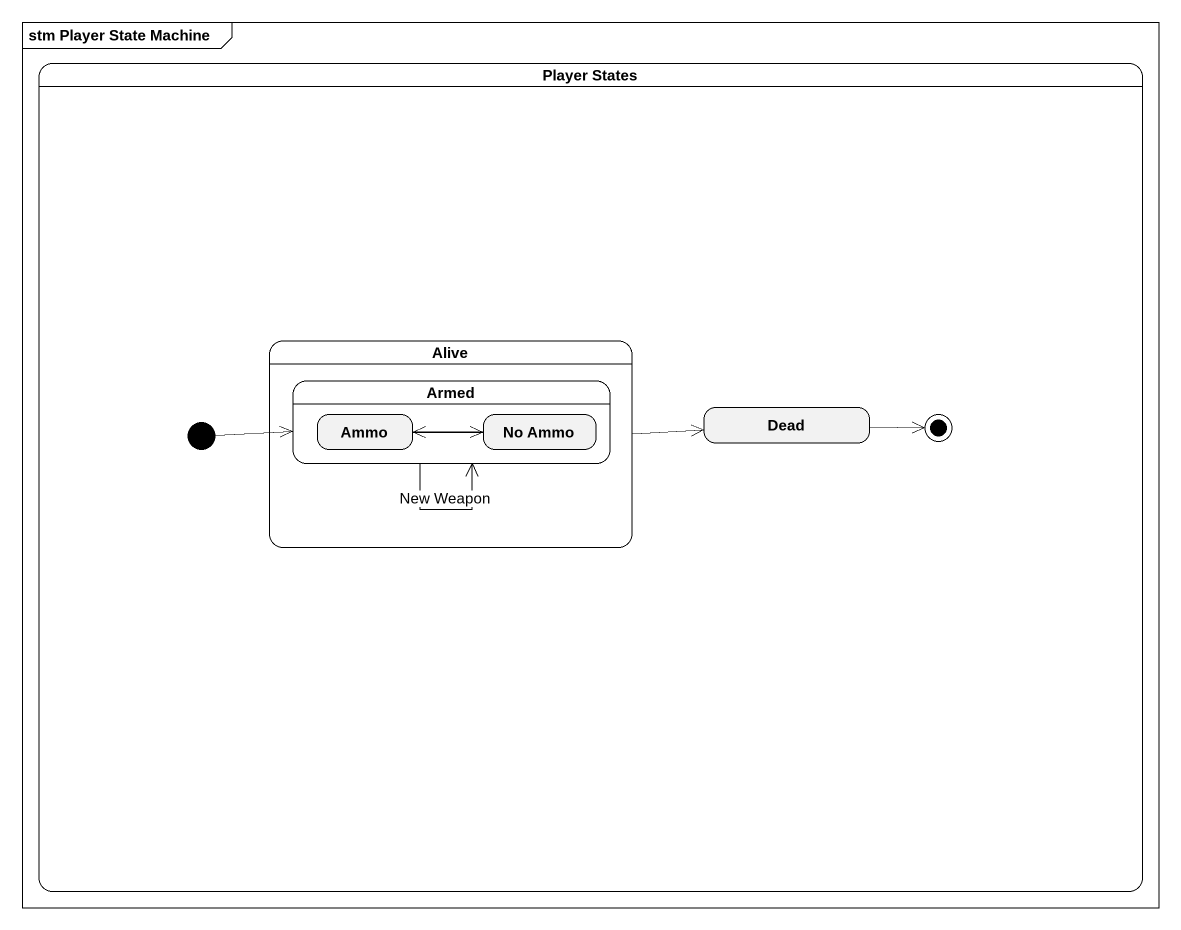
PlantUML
@startuml
mainframe stm Player State Machine
hide empty description
state "Player States" as Player_States {
  state Alive {
    state Armed {
      state Ammo
      state "No Ammo" as No_Ammo
    }
  }
  state initial1 <<start>>
  state Dead
  Dead -right-> [*]
}
Alive -right-> Dead
initial1 -right-> Armed
Armed --> Armed : New Weapon
Ammo -right-> No_Ammo
No_Ammo -left-> Ammo
@enduml
